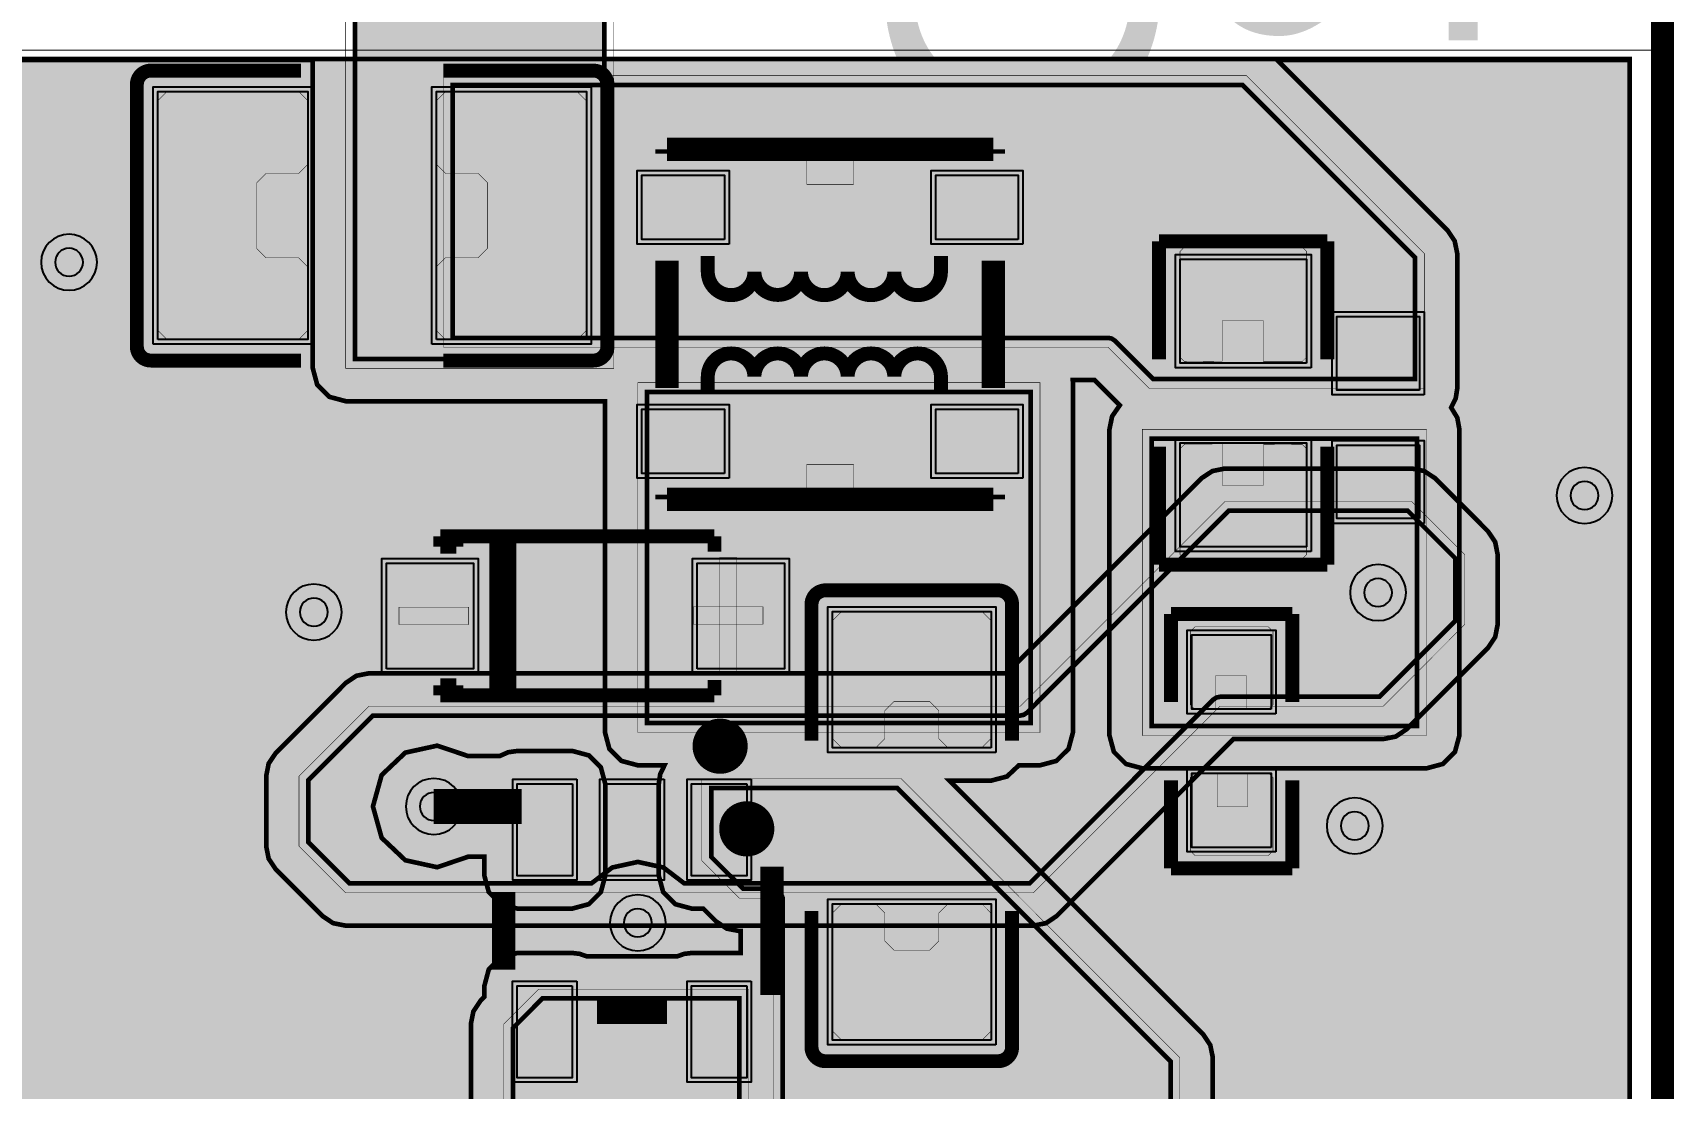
# Model space of a CAD drawing. Header units: millimetres. Extents: x 0 to 40.3, y -58.3 to 0.1.
# Drawn here: x 22.37 to 40.25, y -39.21 to -27.72 of the extents above; entities that cross this region are included whole.
import ezdxf
from ezdxf.enums import TextEntityAlignment as Align

# ---------------------------------------------------------------- set-up
doc = ezdxf.new("R2010")
doc.units = ezdxf.units.MM
doc.header["$MEASUREMENT"] = 0
for name, color, linetype, true_color in [('Board-Outline-Layer', 7, 'Continuous', 0xff00ff), ('Bottom-Layer', 7, 'Continuous', 0x0000ff), ('Bottom-Silkscreen-Layer', 7, 'Continuous', 0x66cc33), ('Document-Layer', 7, 'Continuous', 0xffffff), ('Hole-Layer', 7, 'Continuous', 0x222222), ('Multi-Layer', 7, 'Continuous', 0xc0c0c0), ('Top-Layer', 7, 'Continuous', 0xff0000), ('Top-Paste-Mask-Layer', 7, 'Continuous', 0x808080), ('Top-Silkscreen-Layer', 7, 'Continuous', 0xffcc00), ('Top-Solder-Mask-Layer', 7, 'Continuous', 0x800080)]:
    doc.layers.add(name, color=color, linetype=linetype, true_color=true_color)
doc.styles.get("Standard").update_dxf_attribs({"font": 'arial.ttf'})

msp = doc.modelspace()

# ---------------------------------------------------------------- hatches: boundary and pattern name
at = {"layer": 'Bottom-Layer'}
for points in [[(0.485, -49.642), (0.485, -28.006), (39.769, -28.006), (39.769, -49.642)], [(25.781, -37.442), (33.274, -37.442), (33.411, -37.415), (33.527, -37.337), (35.454, -35.41), (37.084, -35.41), (37.221, -35.383), (37.337, -35.305), (38.226, -34.416), (38.304, -34.3), (38.331, -34.163), (38.331, -33.401), (38.304, -33.264), (38.226, -33.148), (37.648, -32.569), (37.532, -32.492), (37.395, -32.464), (35.36, -32.464), (35.223, -32.492), (35.106, -32.569), (32.982, -34.694), (26.035, -34.694), (25.898, -34.721), (25.782, -34.799), (25.02, -35.561), (24.942, -35.677), (24.915, -35.814), (24.915, -36.576), (24.942, -36.713), (25.02, -36.829), (25.528, -37.337), (25.644, -37.415)], [(33.232, -36.982), (29.47, -36.982), (29.243, -36.809), (28.964, -36.748), (28.685, -36.809), (28.458, -36.982), (25.823, -36.982), (25.375, -36.534), (25.375, -35.856), (26.077, -35.154), (33.13, -35.154), (33.169, -35.146), (33.202, -35.124), (35.402, -32.924), (37.352, -32.924), (37.871, -33.443), (37.871, -34.121), (37.042, -34.95), (35.306, -34.95), (35.267, -34.958), (35.234, -34.98)]]:
    msp.add_hatch(color=256, dxfattribs=at).paths.add_polyline_path(points)
at = {"layer": 'Document-Layer'}
for points in [[(30.805, -28.989), (30.805, -29.37), (31.313, -29.37), (31.313, -28.989)], [(30.805, -28.989), (30.805, -29.37), (31.313, -29.37), (31.313, -28.989)], [(31.313, -32.799), (31.313, -32.418), (30.805, -32.418), (30.805, -32.799)], [(31.313, -32.799), (31.313, -32.418), (30.805, -32.418), (30.805, -32.799)], [(30.043, -33.434), (30.043, -34.698), (29.854, -34.698), (29.854, -33.434)], [(30.043, -33.434), (30.043, -34.698), (29.854, -34.698), (29.854, -33.434)], [(26.362, -33.974), (26.362, -34.163), (27.121, -34.163), (27.121, -33.974)], [(26.362, -33.974), (26.362, -34.163), (27.121, -34.163), (27.121, -33.974)], [(30.328, -33.971), (30.328, -34.16), (29.569, -34.16), (29.569, -33.971)], [(30.328, -33.971), (30.328, -34.16), (29.569, -34.16), (29.569, -33.971)]]:
    msp.add_hatch(color=256, dxfattribs=at).paths.add_polyline_path(points)
at = {"layer": 'Top-Layer'}
for points in [[(25.883, -20.422), (28.6, -20.422), (28.6, -31.271), (25.883, -31.271)], [(0.485, -28.015), (16.383, -28.015), (16.383, -28.217), (9.525, -28.217), (9.346, -28.265), (9.215, -28.396), (9.167, -28.575), (9.167, -28.787), (8.701, -28.787), (8.467, -28.834), (8.268, -28.966), (6.806, -30.428), (6.673, -30.627), (6.627, -30.861), (6.627, -35.56), (6.673, -35.794), (6.806, -35.993), (7.943, -37.13), (8.142, -37.263), (8.376, -37.309), (10.238, -37.309), (10.36, -37.521), (10.591, -37.605), (11.072, -37.605), (11.072, -38.862), (11.099, -38.999), (11.177, -39.115), (11.939, -39.877), (12.055, -39.955), (12.192, -39.982), (13.822, -39.982), (16.66, -42.82), (16.66, -45.974), (16.687, -46.111), (16.765, -46.227), (18.035, -47.497), (18.151, -47.575), (18.288, -47.602), (32.639, -47.602), (32.776, -47.575), (32.892, -47.497), (34.797, -45.592), (34.875, -45.476), (34.902, -45.339), (34.902, -44.067), (34.923, -44.047), (35.001, -43.931), (35.028, -43.793), (35.028, -41.879), (35.001, -41.742), (34.923, -41.626), (34.351, -41.054), (34.235, -40.977), (34.098, -40.95), (30.7, -40.95), (30.654, -40.904), (34.869, -40.904), (35.048, -40.856), (35.18, -40.725), (35.228, -40.546), (35.228, -38.879), (35.2, -38.742), (35.123, -38.626), (32.36, -35.863), (32.812, -35.863), (32.985, -35.818), (33.115, -35.696), (33.345, -35.696), (33.524, -35.648), (33.656, -35.517), (33.704, -35.338), (33.704, -31.529), (33.703, -31.515), (33.702, -31.501), (33.939, -31.501), (34.214, -31.776), (34.131, -31.895), (34.102, -32.037), (34.102, -35.371), (34.15, -35.55), (34.281, -35.681), (34.46, -35.729), (37.556, -35.729), (37.735, -35.681), (37.866, -35.55), (37.914, -35.371), (37.914, -32.037), (37.891, -31.91), (37.824, -31.8), (37.874, -31.701), (37.891, -31.592), (37.891, -30.124), (37.863, -29.987), (37.786, -29.871), (35.93, -28.015), (39.769, -28.015), (39.769, -49.642), (0.485, -49.642)], [(19.281, -29.591), (19.281, -28.015), (25.423, -28.015), (25.423, -31.373), (25.471, -31.552), (25.602, -31.683), (25.781, -31.731), (28.606, -31.731), (28.606, -35.338), (28.654, -35.517), (28.785, -35.648), (28.964, -35.696), (29.254, -35.696), (29.208, -35.792), (29.192, -35.898), (29.192, -36.898), (29.24, -37.077), (29.371, -37.208), (29.55, -37.256), (29.676, -37.256), (29.816, -37.396), (29.932, -37.474), (30.069, -37.501), (30.084, -37.501), (30.084, -37.74), (29.55, -37.74), (29.471, -37.749), (29.396, -37.775), (28.404, -37.775), (28.329, -37.749), (28.25, -37.74), (27.65, -37.74), (27.471, -37.788), (27.34, -37.919), (27.292, -38.098), (27.292, -38.218), (27.25, -38.26), (27.172, -38.377), (27.145, -38.514), (27.145, -43.076), (23.262, -43.076), (16.509, -36.323), (16.393, -36.245), (16.256, -36.218), (13.864, -36.218), (13.461, -35.815), (13.345, -35.737), (13.208, -35.71), (11.557, -35.71), (11.42, -35.737), (11.304, -35.815), (11.295, -35.824), (11.22, -35.798), (11.141, -35.789), (10.591, -35.789), (10.36, -35.873), (10.238, -36.085), (8.629, -36.085), (7.942, -35.397), (7.989, -35.407), (8.038, -35.41), (11.049, -35.41), (11.114, -35.404), (11.178, -35.386), (11.241, -35.404), (11.306, -35.41), (12.192, -35.41), (12.371, -35.362), (12.502, -35.231), (12.55, -35.052), (12.55, -33.757), (13.056, -33.757), (13.153, -33.744), (13.243, -33.705), (13.433, -33.576), (13.506, -33.359), (13.506, -31.804), (13.505, -31.771), (13.5, -31.738), (18.877, -31.738), (19.056, -31.69), (19.187, -31.559), (19.235, -31.38), (19.235, -29.767), (19.269, -29.682)], [(23.734, -31.06), (23.734, -28.36), (25.369, -28.36), (25.369, -31.06)], [(26.769, -31.06), (26.769, -28.36), (28.404, -28.36), (28.404, -31.06)], [(34.087, -31.041), (26.947, -31.041), (26.947, -28.287), (35.552, -28.287), (37.431, -30.166), (37.431, -31.491), (34.579, -31.491), (34.159, -31.071), (34.126, -31.049)], [(29.909, -29.969), (29.009, -29.969), (29.009, -29.269), (29.909, -29.269)], [(33.109, -29.969), (32.209, -29.969), (32.209, -29.269), (33.109, -29.269)], [(36.249, -31.316), (34.872, -31.316), (34.872, -30.184), (36.249, -30.184)], [(37.478, -31.61), (36.578, -31.61), (36.578, -30.81), (37.478, -30.81)], [(33.244, -31.63), (33.244, -35.236), (29.065, -35.236), (29.065, -31.63)], [(29.909, -32.519), (29.009, -32.519), (29.009, -31.819), (29.909, -31.819)], [(33.109, -32.519), (32.209, -32.519), (32.209, -31.819), (33.109, -31.819)], [(37.454, -32.138), (37.454, -35.269), (34.562, -35.269), (34.562, -32.138)], [(36.249, -33.316), (34.872, -33.316), (34.872, -32.184), (36.249, -32.184)], [(37.478, -33.01), (36.578, -33.01), (36.578, -32.21), (37.478, -32.21)], [(26.225, -34.644), (26.225, -33.494), (27.175, -33.494), (27.175, -34.644)], [(29.61, -34.644), (29.61, -33.494), (30.56, -33.494), (30.56, -34.644)], [(32.812, -35.505), (31.084, -35.505), (31.084, -34.02), (32.812, -34.02)], [(35.865, -35.083), (35.001, -35.083), (35.001, -34.276), (35.865, -34.276)], [(27.292, -36.692), (27.292, -36.898), (27.34, -37.077), (27.471, -37.208), (27.651, -37.256), (28.251, -37.256), (28.43, -37.208), (28.561, -37.077), (28.609, -36.898), (28.609, -35.898), (28.561, -35.719), (28.43, -35.588), (28.251, -35.54), (27.651, -35.54), (27.551, -35.554), (27.459, -35.595), (27.114, -35.595), (26.778, -35.482), (26.431, -35.558), (26.173, -35.802), (26.078, -36.144), (26.173, -36.486), (26.431, -36.73), (26.778, -36.806), (27.114, -36.692)], [(28.251, -35.898), (28.251, -36.898), (27.651, -36.898), (27.651, -35.898)], [(29.201, -35.898), (29.201, -36.898), (28.601, -36.898), (28.601, -35.898)], [(30.15, -35.898), (30.15, -36.898), (29.55, -36.898), (29.55, -35.898)], [(35.865, -36.59), (35.001, -36.59), (35.001, -35.783), (35.865, -35.783)], [(30.112, -37.041), (29.764, -36.694), (29.764, -35.942), (31.788, -35.942), (34.768, -38.921), (34.768, -40.444), (30.543, -40.444), (30.543, -37.143), (30.513, -37.071), (30.442, -37.041)], [(32.812, -38.69), (31.084, -38.69), (31.084, -37.205), (32.812, -37.205)], [(29.921, -40.383), (29.96, -40.545), (30.069, -40.672), (30.069, -40.927), (30.077, -40.966), (30.099, -40.999), (30.48, -41.38), (30.513, -41.402), (30.551, -41.409), (34.056, -41.409), (34.568, -41.921), (34.568, -43.751), (33.811, -44.508), (28.561, -44.508), (27.605, -43.552), (27.605, -38.556), (27.926, -38.234), (30.069, -38.234), (30.069, -39.393), (29.96, -39.52), (29.921, -39.683)], [(28.25, -38.098), (28.25, -39.098), (27.65, -39.098), (27.65, -38.098)], [(30.15, -38.098), (30.15, -39.098), (29.55, -39.098), (29.55, -38.098)]]:
    msp.add_hatch(color=256, dxfattribs=at).paths.add_polyline_path(points)
at = {"layer": 'Top-Paste-Mask-Layer'}
for points in [[(25.369, -30.96), (25.369, -30.269), (25.269, -30.169), (24.913, -30.169), (24.813, -30.069), (24.813, -29.351), (24.913, -29.251), (25.269, -29.251), (25.369, -29.151), (25.369, -28.46), (25.269, -28.36), (23.834, -28.36), (23.734, -28.46), (23.734, -30.96), (23.834, -31.06), (25.269, -31.06)], [(25.369, -30.96), (25.369, -30.269), (25.269, -30.169), (24.913, -30.169), (24.813, -30.069), (24.813, -29.351), (24.913, -29.251), (25.269, -29.251), (25.369, -29.151), (25.369, -28.46), (25.269, -28.36), (23.834, -28.36), (23.734, -28.46), (23.734, -30.96), (23.834, -31.06), (25.269, -31.06)], [(26.769, -30.96), (26.769, -30.269), (26.869, -30.169), (27.225, -30.169), (27.325, -30.069), (27.325, -29.351), (27.225, -29.251), (26.869, -29.251), (26.769, -29.151), (26.769, -28.46), (26.869, -28.36), (28.304, -28.36), (28.404, -28.46), (28.404, -30.96), (28.304, -31.06), (26.869, -31.06)], [(26.769, -30.96), (26.769, -30.269), (26.869, -30.169), (27.225, -30.169), (27.325, -30.069), (27.325, -29.351), (27.225, -29.251), (26.869, -29.251), (26.769, -29.151), (26.769, -28.46), (26.869, -28.36), (28.304, -28.36), (28.404, -28.46), (28.404, -30.96), (28.304, -31.06), (26.869, -31.06)], [(29.909, -29.969), (29.009, -29.969), (29.009, -29.269), (29.909, -29.269)], [(33.109, -29.969), (32.209, -29.969), (32.209, -29.269), (33.109, -29.269)], [(36.2, -31.3), (35.78, -31.3), (35.78, -30.855), (35.33, -30.855), (35.33, -31.295), (34.92, -31.3), (34.87, -31.25), (34.87, -30.1), (34.92, -30.05), (36.2, -30.05), (36.25, -30.1), (36.25, -31.25)], [(36.2, -31.3), (35.78, -31.3), (35.78, -30.855), (35.33, -30.855), (35.33, -31.295), (34.92, -31.3), (34.87, -31.25), (34.87, -30.1), (34.92, -30.05), (36.2, -30.05), (36.25, -30.1), (36.25, -31.25)], [(37.478, -31.61), (36.578, -31.61), (36.578, -30.81), (37.478, -30.81)], [(29.909, -32.519), (29.009, -32.519), (29.009, -31.819), (29.909, -31.819)], [(33.109, -32.519), (32.209, -32.519), (32.209, -31.819), (33.109, -31.819)], [(36.2, -33.45), (34.92, -33.45), (34.87, -33.4), (34.87, -32.25), (34.92, -32.2), (35.33, -32.195), (35.33, -32.645), (35.78, -32.645), (35.78, -32.205), (36.2, -32.2), (36.25, -32.25), (36.25, -33.4)], [(36.2, -33.45), (34.92, -33.45), (34.87, -33.4), (34.87, -32.25), (34.92, -32.2), (35.33, -32.195), (35.33, -32.645), (35.78, -32.645), (35.78, -32.205), (36.2, -32.2), (36.25, -32.25), (36.25, -33.4)], [(37.478, -33.01), (36.578, -33.01), (36.578, -32.21), (37.478, -32.21)], [(26.225, -34.644), (26.225, -33.494), (27.175, -33.494), (27.175, -34.644)], [(29.61, -34.644), (29.61, -33.494), (30.56, -33.494), (30.56, -34.644)], [(32.712, -35.505), (32.342, -35.505), (32.242, -35.405), (32.242, -35.1), (32.142, -35), (31.755, -35), (31.655, -35.1), (31.655, -35.405), (31.555, -35.505), (31.184, -35.505), (31.084, -35.405), (31.084, -34.12), (31.184, -34.02), (32.712, -34.02), (32.812, -34.12), (32.812, -35.405)], [(32.712, -35.505), (32.342, -35.505), (32.242, -35.405), (32.242, -35.1), (32.142, -35), (31.755, -35), (31.655, -35.1), (31.655, -35.405), (31.555, -35.505), (31.184, -35.505), (31.084, -35.405), (31.084, -34.12), (31.184, -34.02), (32.712, -34.02), (32.812, -34.12), (32.812, -35.405)], [(34.983, -34.238), (34.983, -35.038), (35.033, -35.088), (35.261, -35.088), (35.261, -34.718), (35.591, -34.718), (35.591, -35.088), (35.833, -35.088), (35.883, -35.038), (35.883, -34.238), (35.833, -34.188), (35.033, -34.188)], [(34.983, -34.238), (34.983, -35.038), (35.033, -35.088), (35.261, -35.088), (35.261, -34.718), (35.591, -34.718), (35.591, -35.088), (35.833, -35.088), (35.883, -35.038), (35.883, -34.238), (35.833, -34.188), (35.033, -34.188)], [(28.251, -35.898), (28.251, -36.898), (27.651, -36.898), (27.651, -35.898)], [(29.201, -35.898), (29.201, -36.898), (28.601, -36.898), (28.601, -35.898)], [(30.15, -35.898), (30.15, -36.898), (29.55, -36.898), (29.55, -35.898)], [(35.883, -36.628), (35.883, -35.828), (35.833, -35.778), (35.605, -35.778), (35.605, -36.148), (35.275, -36.148), (35.275, -35.778), (35.033, -35.778), (34.983, -35.828), (34.983, -36.628), (35.033, -36.678), (35.833, -36.678)], [(35.883, -36.628), (35.883, -35.828), (35.833, -35.778), (35.605, -35.778), (35.605, -36.148), (35.275, -36.148), (35.275, -35.778), (35.033, -35.778), (34.983, -35.828), (34.983, -36.628), (35.033, -36.678), (35.833, -36.678)], [(32.712, -37.205), (32.342, -37.205), (32.242, -37.305), (32.242, -37.61), (32.142, -37.71), (31.755, -37.71), (31.655, -37.61), (31.655, -37.305), (31.555, -37.205), (31.184, -37.205), (31.084, -37.305), (31.084, -38.59), (31.184, -38.69), (32.712, -38.69), (32.812, -38.59), (32.812, -37.305)], [(32.712, -37.205), (32.342, -37.205), (32.242, -37.305), (32.242, -37.61), (32.142, -37.71), (31.755, -37.71), (31.655, -37.61), (31.655, -37.305), (31.555, -37.205), (31.184, -37.205), (31.084, -37.305), (31.084, -38.59), (31.184, -38.69), (32.712, -38.69), (32.812, -38.59), (32.812, -37.305)], [(28.25, -38.098), (28.25, -39.098), (27.65, -39.098), (27.65, -38.098)], [(30.15, -38.098), (30.15, -39.098), (29.55, -39.098), (29.55, -38.098)]]:
    msp.add_hatch(color=256, dxfattribs=at).paths.add_polyline_path(points)
at = {"layer": 'Top-Silkscreen-Layer'}
for points in [[(30.805, -28.989), (30.805, -29.37), (31.313, -29.37), (31.313, -28.989)], [(30.805, -28.989), (30.805, -29.37), (31.313, -29.37), (31.313, -28.989)], [(30.805, -32.799), (30.805, -32.418), (31.313, -32.418), (31.313, -32.799)], [(30.805, -32.799), (30.805, -32.418), (31.313, -32.418), (31.313, -32.799)]]:
    msp.add_hatch(color=256, dxfattribs=at).paths.add_polyline_path(points)
at = {"layer": 'Top-Solder-Mask-Layer'}
for points in [[(23.684, -31.111), (23.684, -28.309), (25.42, -28.309), (25.42, -31.111)], [(26.718, -31.111), (26.718, -28.309), (28.455, -28.309), (28.455, -31.111)], [(29.96, -30.02), (28.958, -30.02), (28.958, -29.218), (29.96, -29.218)], [(33.16, -30.02), (32.158, -30.02), (32.158, -29.218), (33.16, -29.218)], [(36.299, -31.367), (34.821, -31.367), (34.821, -30.133), (36.299, -30.133)], [(37.529, -31.661), (36.527, -31.661), (36.527, -30.759), (37.529, -30.759)], [(29.96, -32.57), (28.958, -32.57), (28.958, -31.768), (29.96, -31.768)], [(33.16, -32.57), (32.158, -32.57), (32.158, -31.768), (33.16, -31.768)], [(36.299, -33.367), (34.821, -33.367), (34.821, -32.133), (36.299, -32.133)], [(37.529, -33.061), (36.527, -33.061), (36.527, -32.159), (37.529, -32.159)], [(26.174, -34.695), (26.174, -33.443), (27.226, -33.443), (27.226, -34.695)], [(29.559, -34.695), (29.559, -33.443), (30.611, -33.443), (30.611, -34.695)], [(32.863, -35.555), (31.034, -35.555), (31.034, -33.969), (32.863, -33.969)], [(35.916, -35.134), (34.95, -35.134), (34.95, -34.226), (35.916, -34.226)], [(35.916, -36.64), (34.95, -36.64), (34.95, -35.732), (35.916, -35.732)], [(28.301, -35.848), (28.301, -36.948), (27.601, -36.948), (27.601, -35.848)], [(29.251, -35.848), (29.251, -36.948), (28.55, -36.948), (28.55, -35.848)], [(30.2, -35.848), (30.2, -36.948), (29.5, -36.948), (29.5, -35.848)], [(32.863, -38.741), (31.034, -38.741), (31.034, -37.154), (32.863, -37.154)], [(28.3, -38.048), (28.3, -39.148), (27.6, -39.148), (27.6, -38.048)], [(30.2, -38.048), (30.2, -39.148), (29.5, -39.148), (29.5, -38.048)]]:
    msp.add_hatch(color=256, dxfattribs=at).paths.add_polyline_path(points)

# ---------------------------------------------------------------- linework, layer by layer
at = {"layer": 'Board-Outline-Layer', "const_width": 0.254}
msp.add_lwpolyline([(0.127, -50), (0.127, 0), (40.127, 0), (40.127, -50)], close=True, dxfattribs=at)
at = {"layer": 'Bottom-Layer'}
for points, const_width in [([(0.127, -50), (0.127, -27.904), (40.127, -27.904), (40.127, -50)], 0.00508), ([(0.485, -49.642), (0.485, -28.006), (39.769, -28.006), (39.769, -49.642)], 0.0508), ([(25.781, -37.442), (33.274, -37.442), (33.411, -37.415), (33.527, -37.337), (35.454, -35.41), (37.084, -35.41), (37.221, -35.383), (37.337, -35.305), (38.226, -34.416), (38.304, -34.3), (38.331, -34.163), (38.331, -33.401), (38.304, -33.264), (38.226, -33.148), (37.648, -32.569), (37.532, -32.492), (37.395, -32.464), (35.36, -32.464), (35.223, -32.492), (35.106, -32.569), (32.982, -34.694), (26.035, -34.694), (25.898, -34.721), (25.782, -34.799), (25.02, -35.561), (24.942, -35.677), (24.915, -35.814), (24.915, -36.576), (24.942, -36.713), (25.02, -36.829), (25.528, -37.337), (25.644, -37.415)], 0.0508), ([(25.273, -35.814), (26.035, -35.052), (33.13, -35.052), (35.36, -32.823), (37.395, -32.823), (37.973, -33.401), (37.973, -34.163), (37.084, -35.052), (35.306, -35.052), (33.274, -37.084), (25.781, -37.084), (25.273, -36.576)], 0.00508), ([(33.232, -36.982), (29.47, -36.982), (29.243, -36.809), (28.964, -36.748), (28.685, -36.809), (28.458, -36.982), (25.823, -36.982), (25.375, -36.534), (25.375, -35.856), (26.077, -35.154), (33.13, -35.154), (33.169, -35.146), (33.202, -35.124), (35.402, -32.924), (37.352, -32.924), (37.871, -33.443), (37.871, -34.121), (37.042, -34.95), (35.306, -34.95), (35.267, -34.958), (35.234, -34.98)], 0.0508)]:
    msp.add_lwpolyline(points, close=True, dxfattribs=dict(at, const_width=const_width))
at = {"layer": 'Document-Layer', "const_width": 0.00508}
for points in [[(30.805, -28.989), (30.805, -29.37), (31.313, -29.37), (31.313, -28.989)], [(30.805, -28.989), (30.805, -29.37), (31.313, -29.37), (31.313, -28.989)], [(31.313, -32.799), (31.313, -32.418), (30.805, -32.418), (30.805, -32.799)], [(31.313, -32.799), (31.313, -32.418), (30.805, -32.418), (30.805, -32.799)], [(30.043, -33.434), (30.043, -34.698), (29.854, -34.698), (29.854, -33.434)], [(30.043, -33.434), (30.043, -34.698), (29.854, -34.698), (29.854, -33.434)], [(26.362, -33.974), (26.362, -34.163), (27.121, -34.163), (27.121, -33.974)], [(26.362, -33.974), (26.362, -34.163), (27.121, -34.163), (27.121, -33.974)], [(30.328, -33.971), (30.328, -34.16), (29.569, -34.16), (29.569, -33.971)], [(30.328, -33.971), (30.328, -34.16), (29.569, -34.16), (29.569, -33.971)]]:
    msp.add_lwpolyline(points, close=True, dxfattribs=at)
at = {"layer": 'Document-Layer', "const_width": 0.3}
msp.add_lwpolyline([(30, -36.388, 1), (30.301, -36.388), (30.301, -36.388, 1), (30, -36.388)], format="xyb", dxfattribs=at)
msp.add_lwpolyline([(30, -36.388, 1), (30.301, -36.388), (30.301, -36.388, 1), (30, -36.388)], format="xyb", dxfattribs=at)
at = {"layer": 'Hole-Layer'}
for points in [[(22.615, -30.218, 1), (22.92, -30.218, 1)], [(39.125, -32.758, 1), (39.43, -32.758, 1)], [(36.876, -33.815, 1), (37.181, -33.815, 1)], [(25.282, -34.028, 1), (25.587, -34.028, 1)], [(26.589, -36.144, 1), (26.894, -36.144, 1)], [(36.622, -36.355, 1), (36.927, -36.355, 1)], [(28.811, -37.411, 1), (29.116, -37.411, 1)]]:
    msp.add_lwpolyline(points, format="xyb", close=True, dxfattribs=at)
at = {"layer": 'Multi-Layer'}
for points in [[(22.462, -30.218, 1), (23.072, -30.218), (23.072, -30.218, 1), (22.462, -30.218)], [(25.129, -34.028, 1), (25.739, -34.028), (25.739, -34.028, 1), (25.129, -34.028)], [(26.436, -36.144, 1), (27.046, -36.144), (27.046, -36.144, 1), (26.436, -36.144)], [(28.659, -37.411, 1), (29.269, -37.411), (29.269, -37.411, 1), (28.659, -37.411)]]:
    msp.add_lwpolyline(points, format="xyb", dxfattribs=at)
for points in [[(38.972, -32.758, 1), (39.582, -32.758, 1)], [(36.723, -33.815, 1), (37.333, -33.815, 1)], [(36.469, -36.355, 1), (37.079, -36.355, 1)]]:
    msp.add_lwpolyline(points, format="xyb", close=True, dxfattribs=at)
at = {"layer": 'Top-Layer'}
for points, const_width in [([(25.781, -31.373), (25.781, -20.32), (28.702, -20.32), (28.702, -31.373)], 0.00508), ([(25.883, -20.422), (28.6, -20.422), (28.6, -31.271), (25.883, -31.271)], 0.0508), ([(0.127, -50), (0.127, -27.913), (40.127, -27.913), (40.127, -50)], 0.00508), ([(26.846, -31.143), (34.087, -31.143), (34.537, -31.592), (37.532, -31.592), (37.532, -30.124), (35.594, -28.186), (26.846, -28.186)], 0.00508), ([(34.087, -31.041), (26.947, -31.041), (26.947, -28.287), (35.552, -28.287), (37.431, -30.166), (37.431, -31.491), (34.579, -31.491), (34.159, -31.071), (34.126, -31.049)], 0.0508), ([(28.964, -31.529), (33.345, -31.529), (33.345, -35.338), (28.964, -35.338)], 0.00508), ([(33.244, -31.63), (33.244, -35.236), (29.065, -35.236), (29.065, -31.63)], 0.0508), ([(34.46, -32.037), (37.556, -32.037), (37.556, -35.371), (34.46, -35.371)], 0.00508), ([(37.454, -32.138), (37.454, -35.269), (34.562, -35.269), (34.562, -32.138)], 0.0508), ([(27.292, -36.692), (27.292, -36.898), (27.34, -37.077), (27.471, -37.208), (27.651, -37.256), (28.251, -37.256), (28.43, -37.208), (28.561, -37.077), (28.609, -36.898), (28.609, -35.898), (28.561, -35.719), (28.43, -35.588), (28.251, -35.54), (27.651, -35.54), (27.551, -35.554), (27.459, -35.595), (27.114, -35.595), (26.778, -35.482), (26.431, -35.558), (26.173, -35.802), (26.078, -36.144), (26.173, -36.486), (26.431, -36.73), (26.778, -36.806), (27.114, -36.692)], 0.0508), ([(31.83, -35.84), (34.869, -38.879), (34.869, -40.546), (30.442, -40.546), (30.442, -37.143), (30.069, -37.143), (29.662, -36.736), (29.662, -35.84)], 0.00508), ([(30.112, -37.041), (29.764, -36.694), (29.764, -35.942), (31.788, -35.942), (34.768, -38.921), (34.768, -40.444), (30.543, -40.444), (30.543, -37.143), (30.513, -37.071), (30.442, -37.041)], 0.0508), ([(30.17, -38.133), (30.17, -40.927), (30.551, -41.308), (34.098, -41.308), (34.67, -41.879), (34.67, -43.793), (33.853, -44.61), (28.519, -44.61), (27.503, -43.594), (27.503, -38.514), (27.884, -38.133)], 0.00508), ([(29.921, -40.383), (29.96, -40.545), (30.069, -40.672), (30.069, -40.927), (30.077, -40.966), (30.099, -40.999), (30.48, -41.38), (30.513, -41.402), (30.551, -41.409), (34.056, -41.409), (34.568, -41.921), (34.568, -43.751), (33.811, -44.508), (28.561, -44.508), (27.605, -43.552), (27.605, -38.556), (27.926, -38.234), (30.069, -38.234), (30.069, -39.393), (29.96, -39.52), (29.921, -39.683)], 0.0508)]:
    msp.add_lwpolyline(points, close=True, dxfattribs=dict(at, const_width=const_width))
for points, const_width in [([(19.281, -28.015), (25.423, -28.015), (25.423, -31.373), (25.471, -31.552), (25.602, -31.683), (25.781, -31.731), (28.606, -31.731), (28.606, -35.338), (28.654, -35.517), (28.785, -35.648), (28.964, -35.696), (29.254, -35.696), (29.208, -35.792), (29.192, -35.898), (29.192, -36.898), (29.24, -37.077), (29.371, -37.208), (29.55, -37.256), (29.676, -37.256), (29.816, -37.396), (29.932, -37.474), (30.069, -37.501), (30.084, -37.501), (30.084, -37.74), (29.55, -37.74), (29.471, -37.749), (29.396, -37.775), (28.404, -37.775), (28.329, -37.749), (28.25, -37.74), (27.65, -37.74), (27.471, -37.788), (27.34, -37.919), (27.292, -38.098), (27.292, -38.218), (27.25, -38.26), (27.172, -38.377), (27.145, -38.514), (27.145, -43.076)], 0.0508), ([(35.228, -40.546), (35.228, -38.879), (35.2, -38.742), (35.123, -38.626), (32.36, -35.863), (32.812, -35.863), (32.985, -35.818), (33.115, -35.696), (33.345, -35.696), (33.524, -35.648), (33.656, -35.517), (33.704, -35.338), (33.704, -31.529), (33.703, -31.515), (33.702, -31.501), (33.939, -31.501), (34.214, -31.776), (34.131, -31.895), (34.102, -32.037), (34.102, -35.371), (34.15, -35.55), (34.281, -35.681), (34.46, -35.729), (37.556, -35.729), (37.735, -35.681), (37.866, -35.55), (37.914, -35.371), (37.914, -32.037), (37.891, -31.91), (37.824, -31.8), (37.874, -31.701), (37.891, -31.592), (37.891, -30.124), (37.863, -29.987), (37.786, -29.871), (35.93, -28.015), (39.769, -28.015), (39.769, -49.642)], 0.0508), ([(27.697, -36.144), (26.741, -36.144)], 0.381)]:
    msp.add_lwpolyline(points, dxfattribs=dict(at, const_width=const_width))
for points in [[(23.734, -31.06), (23.734, -28.36), (25.369, -28.36), (25.369, -31.06)], [(26.769, -31.06), (26.769, -28.36), (28.404, -28.36), (28.404, -31.06)], [(29.909, -29.969), (29.009, -29.969), (29.009, -29.269), (29.909, -29.269)], [(33.109, -29.969), (32.209, -29.969), (32.209, -29.269), (33.109, -29.269)], [(36.249, -31.316), (34.872, -31.316), (34.872, -30.184), (36.249, -30.184)], [(37.478, -31.61), (36.578, -31.61), (36.578, -30.81), (37.478, -30.81)], [(29.909, -32.519), (29.009, -32.519), (29.009, -31.819), (29.909, -31.819)], [(33.109, -32.519), (32.209, -32.519), (32.209, -31.819), (33.109, -31.819)], [(36.249, -33.316), (34.872, -33.316), (34.872, -32.184), (36.249, -32.184)], [(37.478, -33.01), (36.578, -33.01), (36.578, -32.21), (37.478, -32.21)], [(26.225, -34.644), (26.225, -33.494), (27.175, -33.494), (27.175, -34.644)], [(29.61, -34.644), (29.61, -33.494), (30.56, -33.494), (30.56, -34.644)], [(32.812, -35.505), (31.084, -35.505), (31.084, -34.02), (32.812, -34.02)], [(35.865, -35.083), (35.001, -35.083), (35.001, -34.276), (35.865, -34.276)], [(28.251, -35.898), (28.251, -36.898), (27.651, -36.898), (27.651, -35.898)], [(29.201, -35.898), (29.201, -36.898), (28.601, -36.898), (28.601, -35.898)], [(30.15, -35.898), (30.15, -36.898), (29.55, -36.898), (29.55, -35.898)], [(35.865, -36.59), (35.001, -36.59), (35.001, -35.783), (35.865, -35.783)], [(32.812, -38.69), (31.084, -38.69), (31.084, -37.205), (32.812, -37.205)], [(28.25, -38.098), (28.25, -39.098), (27.65, -39.098), (27.65, -38.098)], [(30.15, -38.098), (30.15, -39.098), (29.55, -39.098), (29.55, -38.098)]]:
    msp.add_lwpolyline(points, close=True, dxfattribs=at)
at = {"layer": 'Top-Paste-Mask-Layer', "const_width": 0.00508}
for points in [[(25.369, -30.96), (25.369, -30.269), (25.269, -30.169), (24.913, -30.169), (24.813, -30.069), (24.813, -29.351), (24.913, -29.251), (25.269, -29.251), (25.369, -29.151), (25.369, -28.46), (25.269, -28.36), (23.834, -28.36), (23.734, -28.46), (23.734, -30.96), (23.834, -31.06), (25.269, -31.06)], [(25.369, -30.96), (25.369, -30.269), (25.269, -30.169), (24.913, -30.169), (24.813, -30.069), (24.813, -29.351), (24.913, -29.251), (25.269, -29.251), (25.369, -29.151), (25.369, -28.46), (25.269, -28.36), (23.834, -28.36), (23.734, -28.46), (23.734, -30.96), (23.834, -31.06), (25.269, -31.06)], [(26.769, -30.96), (26.769, -30.269), (26.869, -30.169), (27.225, -30.169), (27.325, -30.069), (27.325, -29.351), (27.225, -29.251), (26.869, -29.251), (26.769, -29.151), (26.769, -28.46), (26.869, -28.36), (28.304, -28.36), (28.404, -28.46), (28.404, -30.96), (28.304, -31.06), (26.869, -31.06)], [(26.769, -30.96), (26.769, -30.269), (26.869, -30.169), (27.225, -30.169), (27.325, -30.069), (27.325, -29.351), (27.225, -29.251), (26.869, -29.251), (26.769, -29.151), (26.769, -28.46), (26.869, -28.36), (28.304, -28.36), (28.404, -28.46), (28.404, -30.96), (28.304, -31.06), (26.869, -31.06)], [(36.2, -31.3), (35.78, -31.3), (35.78, -30.855), (35.33, -30.855), (35.33, -31.295), (34.92, -31.3), (34.87, -31.25), (34.87, -30.1), (34.92, -30.05), (36.2, -30.05), (36.25, -30.1), (36.25, -31.25)], [(36.2, -31.3), (35.78, -31.3), (35.78, -30.855), (35.33, -30.855), (35.33, -31.295), (34.92, -31.3), (34.87, -31.25), (34.87, -30.1), (34.92, -30.05), (36.2, -30.05), (36.25, -30.1), (36.25, -31.25)], [(36.2, -33.45), (34.92, -33.45), (34.87, -33.4), (34.87, -32.25), (34.92, -32.2), (35.33, -32.195), (35.33, -32.645), (35.78, -32.645), (35.78, -32.205), (36.2, -32.2), (36.25, -32.25), (36.25, -33.4)], [(36.2, -33.45), (34.92, -33.45), (34.87, -33.4), (34.87, -32.25), (34.92, -32.2), (35.33, -32.195), (35.33, -32.645), (35.78, -32.645), (35.78, -32.205), (36.2, -32.2), (36.25, -32.25), (36.25, -33.4)], [(32.712, -35.505), (32.342, -35.505), (32.242, -35.405), (32.242, -35.1), (32.142, -35), (31.755, -35), (31.655, -35.1), (31.655, -35.405), (31.555, -35.505), (31.184, -35.505), (31.084, -35.405), (31.084, -34.12), (31.184, -34.02), (32.712, -34.02), (32.812, -34.12), (32.812, -35.405)], [(32.712, -35.505), (32.342, -35.505), (32.242, -35.405), (32.242, -35.1), (32.142, -35), (31.755, -35), (31.655, -35.1), (31.655, -35.405), (31.555, -35.505), (31.184, -35.505), (31.084, -35.405), (31.084, -34.12), (31.184, -34.02), (32.712, -34.02), (32.812, -34.12), (32.812, -35.405)], [(34.983, -34.238), (34.983, -35.038), (35.033, -35.088), (35.261, -35.088), (35.261, -34.718), (35.591, -34.718), (35.591, -35.088), (35.833, -35.088), (35.883, -35.038), (35.883, -34.238), (35.833, -34.188), (35.033, -34.188)], [(34.983, -34.238), (34.983, -35.038), (35.033, -35.088), (35.261, -35.088), (35.261, -34.718), (35.591, -34.718), (35.591, -35.088), (35.833, -35.088), (35.883, -35.038), (35.883, -34.238), (35.833, -34.188), (35.033, -34.188)], [(35.883, -36.628), (35.883, -35.828), (35.833, -35.778), (35.605, -35.778), (35.605, -36.148), (35.275, -36.148), (35.275, -35.778), (35.033, -35.778), (34.983, -35.828), (34.983, -36.628), (35.033, -36.678), (35.833, -36.678)], [(35.883, -36.628), (35.883, -35.828), (35.833, -35.778), (35.605, -35.778), (35.605, -36.148), (35.275, -36.148), (35.275, -35.778), (35.033, -35.778), (34.983, -35.828), (34.983, -36.628), (35.033, -36.678), (35.833, -36.678)], [(32.712, -37.205), (32.342, -37.205), (32.242, -37.305), (32.242, -37.61), (32.142, -37.71), (31.755, -37.71), (31.655, -37.61), (31.655, -37.305), (31.555, -37.205), (31.184, -37.205), (31.084, -37.305), (31.084, -38.59), (31.184, -38.69), (32.712, -38.69), (32.812, -38.59), (32.812, -37.305)], [(32.712, -37.205), (32.342, -37.205), (32.242, -37.305), (32.242, -37.61), (32.142, -37.71), (31.755, -37.71), (31.655, -37.61), (31.655, -37.305), (31.555, -37.205), (31.184, -37.205), (31.084, -37.305), (31.084, -38.59), (31.184, -38.69), (32.712, -38.69), (32.812, -38.59), (32.812, -37.305)]]:
    msp.add_lwpolyline(points, close=True, dxfattribs=at)
at = {"layer": 'Top-Paste-Mask-Layer'}
for points in [[(29.909, -29.969), (29.009, -29.969), (29.009, -29.269), (29.909, -29.269)], [(33.109, -29.969), (32.209, -29.969), (32.209, -29.269), (33.109, -29.269)], [(37.478, -31.61), (36.578, -31.61), (36.578, -30.81), (37.478, -30.81)], [(29.909, -32.519), (29.009, -32.519), (29.009, -31.819), (29.909, -31.819)], [(33.109, -32.519), (32.209, -32.519), (32.209, -31.819), (33.109, -31.819)], [(37.478, -33.01), (36.578, -33.01), (36.578, -32.21), (37.478, -32.21)], [(26.225, -34.644), (26.225, -33.494), (27.175, -33.494), (27.175, -34.644)], [(29.61, -34.644), (29.61, -33.494), (30.56, -33.494), (30.56, -34.644)], [(28.251, -35.898), (28.251, -36.898), (27.651, -36.898), (27.651, -35.898)], [(29.201, -35.898), (29.201, -36.898), (28.601, -36.898), (28.601, -35.898)], [(30.15, -35.898), (30.15, -36.898), (29.55, -36.898), (29.55, -35.898)], [(28.25, -38.098), (28.25, -39.098), (27.65, -39.098), (27.65, -38.098)], [(30.15, -38.098), (30.15, -39.098), (29.55, -39.098), (29.55, -38.098)]]:
    msp.add_lwpolyline(points, close=True, dxfattribs=at)
at = {"layer": 'Top-Silkscreen-Layer'}
for points, const_width in [([(23.506, -28.284, -0.414), (23.658, -28.131)], 0.152), ([(23.506, -28.284, -0.414), (23.658, -28.131)], 0.152), ([(28.633, -28.284, 0.414), (28.481, -28.131)], 0.152), ([(28.633, -28.284, 0.414), (28.481, -28.131)], 0.152), ([(29.726, -30.322, 1), (30.234, -30.322)], 0.152), ([(29.726, -30.322, 1), (30.234, -30.322)], 0.152), ([(30.234, -30.322, 0.99), (30.742, -30.322)], 0.152), ([(30.234, -30.322, 0.99), (30.742, -30.322)], 0.152), ([(30.742, -30.322, 1), (31.25, -30.322)], 0.152), ([(30.742, -30.322, 1), (31.25, -30.322)], 0.152), ([(31.25, -30.322, 1), (31.758, -30.322)], 0.152), ([(31.25, -30.322, 1), (31.758, -30.322)], 0.152), ([(31.758, -30.322, 1), (32.266, -30.322)], 0.152), ([(31.758, -30.322, 1), (32.266, -30.322)], 0.152), ([(23.658, -31.288, -0.414), (23.506, -31.136)], 0.152), ([(23.658, -31.288, -0.414), (23.506, -31.136)], 0.152), ([(28.481, -31.288, 0.414), (28.633, -31.136)], 0.152), ([(28.481, -31.288, 0.414), (28.633, -31.136)], 0.152), ([(30.234, -31.465, 1), (29.726, -31.465)], 0.152), ([(30.234, -31.465, 1), (29.726, -31.465)], 0.152), ([(30.742, -31.465, 1), (30.234, -31.465)], 0.152), ([(30.742, -31.465, 1), (30.234, -31.465)], 0.152), ([(31.25, -31.465, 1), (30.742, -31.465)], 0.152), ([(31.25, -31.465, 1), (30.742, -31.465)], 0.152), ([(31.758, -31.465, 1), (31.25, -31.465)], 0.152), ([(31.758, -31.465, 1), (31.25, -31.465)], 0.152), ([(32.266, -31.465, 1), (31.758, -31.465)], 0.152), ([(32.266, -31.465, 1), (31.758, -31.465)], 0.152), ([(31.008, -33.791, 0.414), (30.856, -33.944)], 0.152), ([(31.008, -33.791, 0.414), (30.856, -33.944)], 0.152), ([(33.041, -33.944, 0.414), (32.889, -33.791)], 0.152), ([(33.041, -33.944, 0.414), (32.889, -33.791)], 0.152), ([(29.71, -35.488, 1), (30.011, -35.488), (30.011, -35.488, 1), (29.71, -35.488)], 0.3), ([(29.71, -35.488, 1), (30.011, -35.488), (30.011, -35.488, 1), (29.71, -35.488)], 0.3), ([(31.008, -38.918, -0.414), (30.856, -38.766)], 0.152), ([(31.008, -38.918, -0.414), (30.856, -38.766)], 0.152), ([(33.041, -38.766, -0.414), (32.889, -38.918)], 0.152), ([(33.041, -38.766, -0.414), (32.889, -38.918)], 0.152)]:
    msp.add_lwpolyline(points, format="xyb", dxfattribs=dict(at, const_width=const_width))
for points, const_width in [([(23.658, -28.131), (25.293, -28.131)], 0.152), ([(23.658, -28.131), (25.293, -28.131)], 0.152), ([(28.481, -28.131), (26.846, -28.131)], 0.152), ([(28.481, -28.131), (26.846, -28.131)], 0.152), ([(23.506, -31.136), (23.506, -28.284)], 0.152), ([(23.506, -31.136), (23.506, -28.284)], 0.152), ([(28.633, -31.136), (28.633, -28.284)], 0.152), ([(28.633, -31.136), (28.633, -28.284)], 0.152), ([(29.281, -29.037), (29.281, -28.989)], 0.254), ([(29.281, -28.989), (32.837, -28.989)], 0.254), ([(29.281, -29.037), (29.281, -28.989)], 0.254), ([(29.281, -28.989), (32.837, -28.989)], 0.254), ([(32.837, -28.989), (32.837, -29.037)], 0.254), ([(32.837, -28.989), (32.837, -29.037)], 0.254), ([(36.477, -29.989), (34.643, -29.989)], 0.152), ([(34.643, -29.989), (34.643, -31.274)], 0.152), ([(36.477, -29.989), (34.643, -29.989)], 0.152), ([(34.643, -29.989), (34.643, -31.274)], 0.152), ([(36.477, -31.274), (36.477, -29.989)], 0.152), ([(36.477, -31.274), (36.477, -29.989)], 0.152), ([(29.281, -31.588), (29.281, -30.2)], 0.254), ([(29.281, -31.588), (29.281, -30.2)], 0.254), ([(29.726, -30.322), (29.726, -30.149)], 0.152), ([(29.726, -30.322), (29.726, -30.149)], 0.152), ([(32.266, -30.322), (32.266, -30.149)], 0.152), ([(32.266, -30.322), (32.266, -30.149)], 0.152), ([(32.837, -30.2), (32.837, -31.588)], 0.254), ([(32.837, -30.2), (32.837, -31.588)], 0.254), ([(25.293, -31.288), (23.658, -31.288)], 0.152), ([(25.293, -31.288), (23.658, -31.288)], 0.152), ([(26.846, -31.288), (28.481, -31.288)], 0.152), ([(26.846, -31.288), (28.481, -31.288)], 0.152), ([(29.726, -31.465), (29.726, -31.639)], 0.152), ([(29.726, -31.465), (29.726, -31.639)], 0.152), ([(32.266, -31.465), (32.266, -31.639)], 0.152), ([(32.266, -31.465), (32.266, -31.639)], 0.152), ([(34.643, -33.511), (34.643, -32.226)], 0.152), ([(34.643, -33.511), (34.643, -32.226)], 0.152), ([(36.477, -32.226), (36.477, -33.511)], 0.152), ([(36.477, -32.226), (36.477, -33.511)], 0.152), ([(29.281, -32.799), (29.281, -32.75)], 0.254), ([(29.281, -32.799), (29.281, -32.75)], 0.254), ([(32.837, -32.799), (29.281, -32.799)], 0.254), ([(32.837, -32.799), (29.281, -32.799)], 0.254), ([(32.837, -32.75), (32.837, -32.799)], 0.254), ([(32.837, -32.75), (32.837, -32.799)], 0.254), ([(26.812, -33.314), (26.812, -33.203)], 0.152), ([(26.812, -33.203), (26.986, -33.203)], 0.152), ([(26.812, -33.314), (26.812, -33.203)], 0.152), ([(26.812, -33.203), (26.986, -33.203)], 0.152), ([(26.812, -33.314), (26.986, -33.314)], 0.152), ([(26.812, -33.314), (26.986, -33.314)], 0.152), ([(26.986, -33.203), (29.799, -33.203)], 0.152), ([(26.986, -33.203), (29.799, -33.203)], 0.152), ([(26.986, -33.203), (26.986, -33.314)], 0.152), ([(26.986, -33.203), (26.986, -33.314)], 0.152), ([(27.422, -33.203), (27.422, -34.935)], 0.152), ([(27.422, -33.203), (27.422, -34.935)], 0.152), ([(27.565, -33.203), (27.565, -34.935)], 0.152), ([(27.565, -33.203), (27.565, -34.935)], 0.152), ([(29.799, -33.203), (29.799, -33.371)], 0.152), ([(29.799, -33.203), (29.799, -33.371)], 0.152), ([(36.477, -33.511), (34.643, -33.511)], 0.152), ([(36.477, -33.511), (34.643, -33.511)], 0.152), ([(32.889, -33.791), (31.008, -33.791)], 0.152), ([(32.889, -33.791), (31.008, -33.791)], 0.152), ([(30.856, -33.944), (30.856, -35.428)], 0.152), ([(30.856, -33.944), (30.856, -35.428)], 0.152), ([(33.041, -35.428), (33.041, -33.944)], 0.152), ([(33.041, -35.428), (33.041, -33.944)], 0.152), ([(36.094, -34.048), (34.772, -34.048)], 0.152), ([(34.772, -34.048), (34.772, -35.007)], 0.152), ([(36.094, -34.048), (34.772, -34.048)], 0.152), ([(34.772, -34.048), (34.772, -35.007)], 0.152), ([(36.094, -35.007), (36.094, -34.048)], 0.152), ([(36.094, -35.007), (36.094, -34.048)], 0.152), ([(26.812, -34.824), (26.986, -34.824)], 0.152), ([(26.812, -34.935), (26.812, -34.824)], 0.152), ([(26.812, -34.824), (26.986, -34.824)], 0.152), ([(26.812, -34.935), (26.812, -34.824)], 0.152), ([(26.986, -34.935), (26.812, -34.935)], 0.152), ([(26.986, -34.935), (26.812, -34.935)], 0.152), ([(26.986, -34.824), (26.986, -34.935)], 0.152), ([(26.986, -34.824), (26.986, -34.935)], 0.152), ([(26.986, -34.935), (29.799, -34.935)], 0.152), ([(26.986, -34.935), (29.799, -34.935)], 0.152), ([(29.799, -34.935), (29.799, -34.767)], 0.152), ([(29.799, -34.935), (29.799, -34.767)], 0.152), ([(34.772, -36.818), (34.772, -35.859)], 0.152), ([(34.772, -36.818), (34.772, -35.859)], 0.152), ([(36.094, -35.859), (36.094, -36.818)], 0.152), ([(36.094, -35.859), (36.094, -36.818)], 0.152), ([(30.424, -38.196), (30.424, -36.799)], 0.254), ([(30.424, -38.196), (30.424, -36.799)], 0.254), ([(36.094, -36.818), (34.772, -36.818)], 0.152), ([(36.094, -36.818), (34.772, -36.818)], 0.152), ([(27.503, -37.92), (27.503, -37.075)], 0.254), ([(27.503, -37.92), (27.503, -37.075)], 0.254), ([(30.856, -38.766), (30.856, -37.281)], 0.152), ([(30.856, -38.766), (30.856, -37.281)], 0.152), ([(33.041, -37.281), (33.041, -38.766)], 0.152), ([(33.041, -37.281), (33.041, -38.766)], 0.152), ([(29.281, -38.387), (28.519, -38.387)], 0.254), ([(29.281, -38.387), (28.519, -38.387)], 0.254), ([(32.889, -38.918), (31.008, -38.918)], 0.152), ([(32.889, -38.918), (31.008, -38.918)], 0.152)]:
    msp.add_lwpolyline(points, dxfattribs=dict(at, const_width=const_width))
at = {"layer": 'Top-Silkscreen-Layer', "const_width": 0.00508}
for points in [[(30.805, -28.989), (30.805, -29.37), (31.313, -29.37), (31.313, -28.989)], [(30.805, -28.989), (30.805, -29.37), (31.313, -29.37), (31.313, -28.989)], [(30.805, -32.799), (30.805, -32.418), (31.313, -32.418), (31.313, -32.799)], [(30.805, -32.799), (30.805, -32.418), (31.313, -32.418), (31.313, -32.799)]]:
    msp.add_lwpolyline(points, close=True, dxfattribs=at)
at = {"layer": 'Top-Solder-Mask-Layer'}
for points in [[(23.684, -31.111), (23.684, -28.309), (25.42, -28.309), (25.42, -31.111)], [(26.718, -31.111), (26.718, -28.309), (28.455, -28.309), (28.455, -31.111)], [(29.96, -30.02), (28.958, -30.02), (28.958, -29.218), (29.96, -29.218)], [(33.16, -30.02), (32.158, -30.02), (32.158, -29.218), (33.16, -29.218)], [(36.299, -31.367), (34.821, -31.367), (34.821, -30.133), (36.299, -30.133)], [(37.529, -31.661), (36.527, -31.661), (36.527, -30.759), (37.529, -30.759)], [(29.96, -32.57), (28.958, -32.57), (28.958, -31.768), (29.96, -31.768)], [(33.16, -32.57), (32.158, -32.57), (32.158, -31.768), (33.16, -31.768)], [(36.299, -33.367), (34.821, -33.367), (34.821, -32.133), (36.299, -32.133)], [(37.529, -33.061), (36.527, -33.061), (36.527, -32.159), (37.529, -32.159)], [(26.174, -34.695), (26.174, -33.443), (27.226, -33.443), (27.226, -34.695)], [(29.559, -34.695), (29.559, -33.443), (30.611, -33.443), (30.611, -34.695)], [(32.863, -35.555), (31.034, -35.555), (31.034, -33.969), (32.863, -33.969)], [(35.916, -35.134), (34.95, -35.134), (34.95, -34.226), (35.916, -34.226)], [(35.916, -36.64), (34.95, -36.64), (34.95, -35.732), (35.916, -35.732)], [(28.301, -35.848), (28.301, -36.948), (27.601, -36.948), (27.601, -35.848)], [(29.251, -35.848), (29.251, -36.948), (28.55, -36.948), (28.55, -35.848)], [(30.2, -35.848), (30.2, -36.948), (29.5, -36.948), (29.5, -35.848)], [(32.863, -38.741), (31.034, -38.741), (31.034, -37.154), (32.863, -37.154)], [(28.3, -38.048), (28.3, -39.148), (27.6, -39.148), (27.6, -38.048)], [(30.2, -38.048), (30.2, -39.148), (29.5, -39.148), (29.5, -38.048)]]:
    msp.add_lwpolyline(points, close=True, dxfattribs=at)

# ---------------------------------------------------------------- texts
at = {"layer": 'Bottom-Silkscreen-Layer', "text_generation_flag": 2, "width": 1.1}
for s, p in [('OpAmp POWER SUPPLY', (35.488, -6.096)), ('+12V to +2.5V&-2.5V', (38.989, -6.096))]:
    msp.add_text(s, height=2.91716, rotation=90, dxfattribs=at).set_placement(p, align=Align.BOTTOM_LEFT)

doc.saveas('drawing.dxf')
